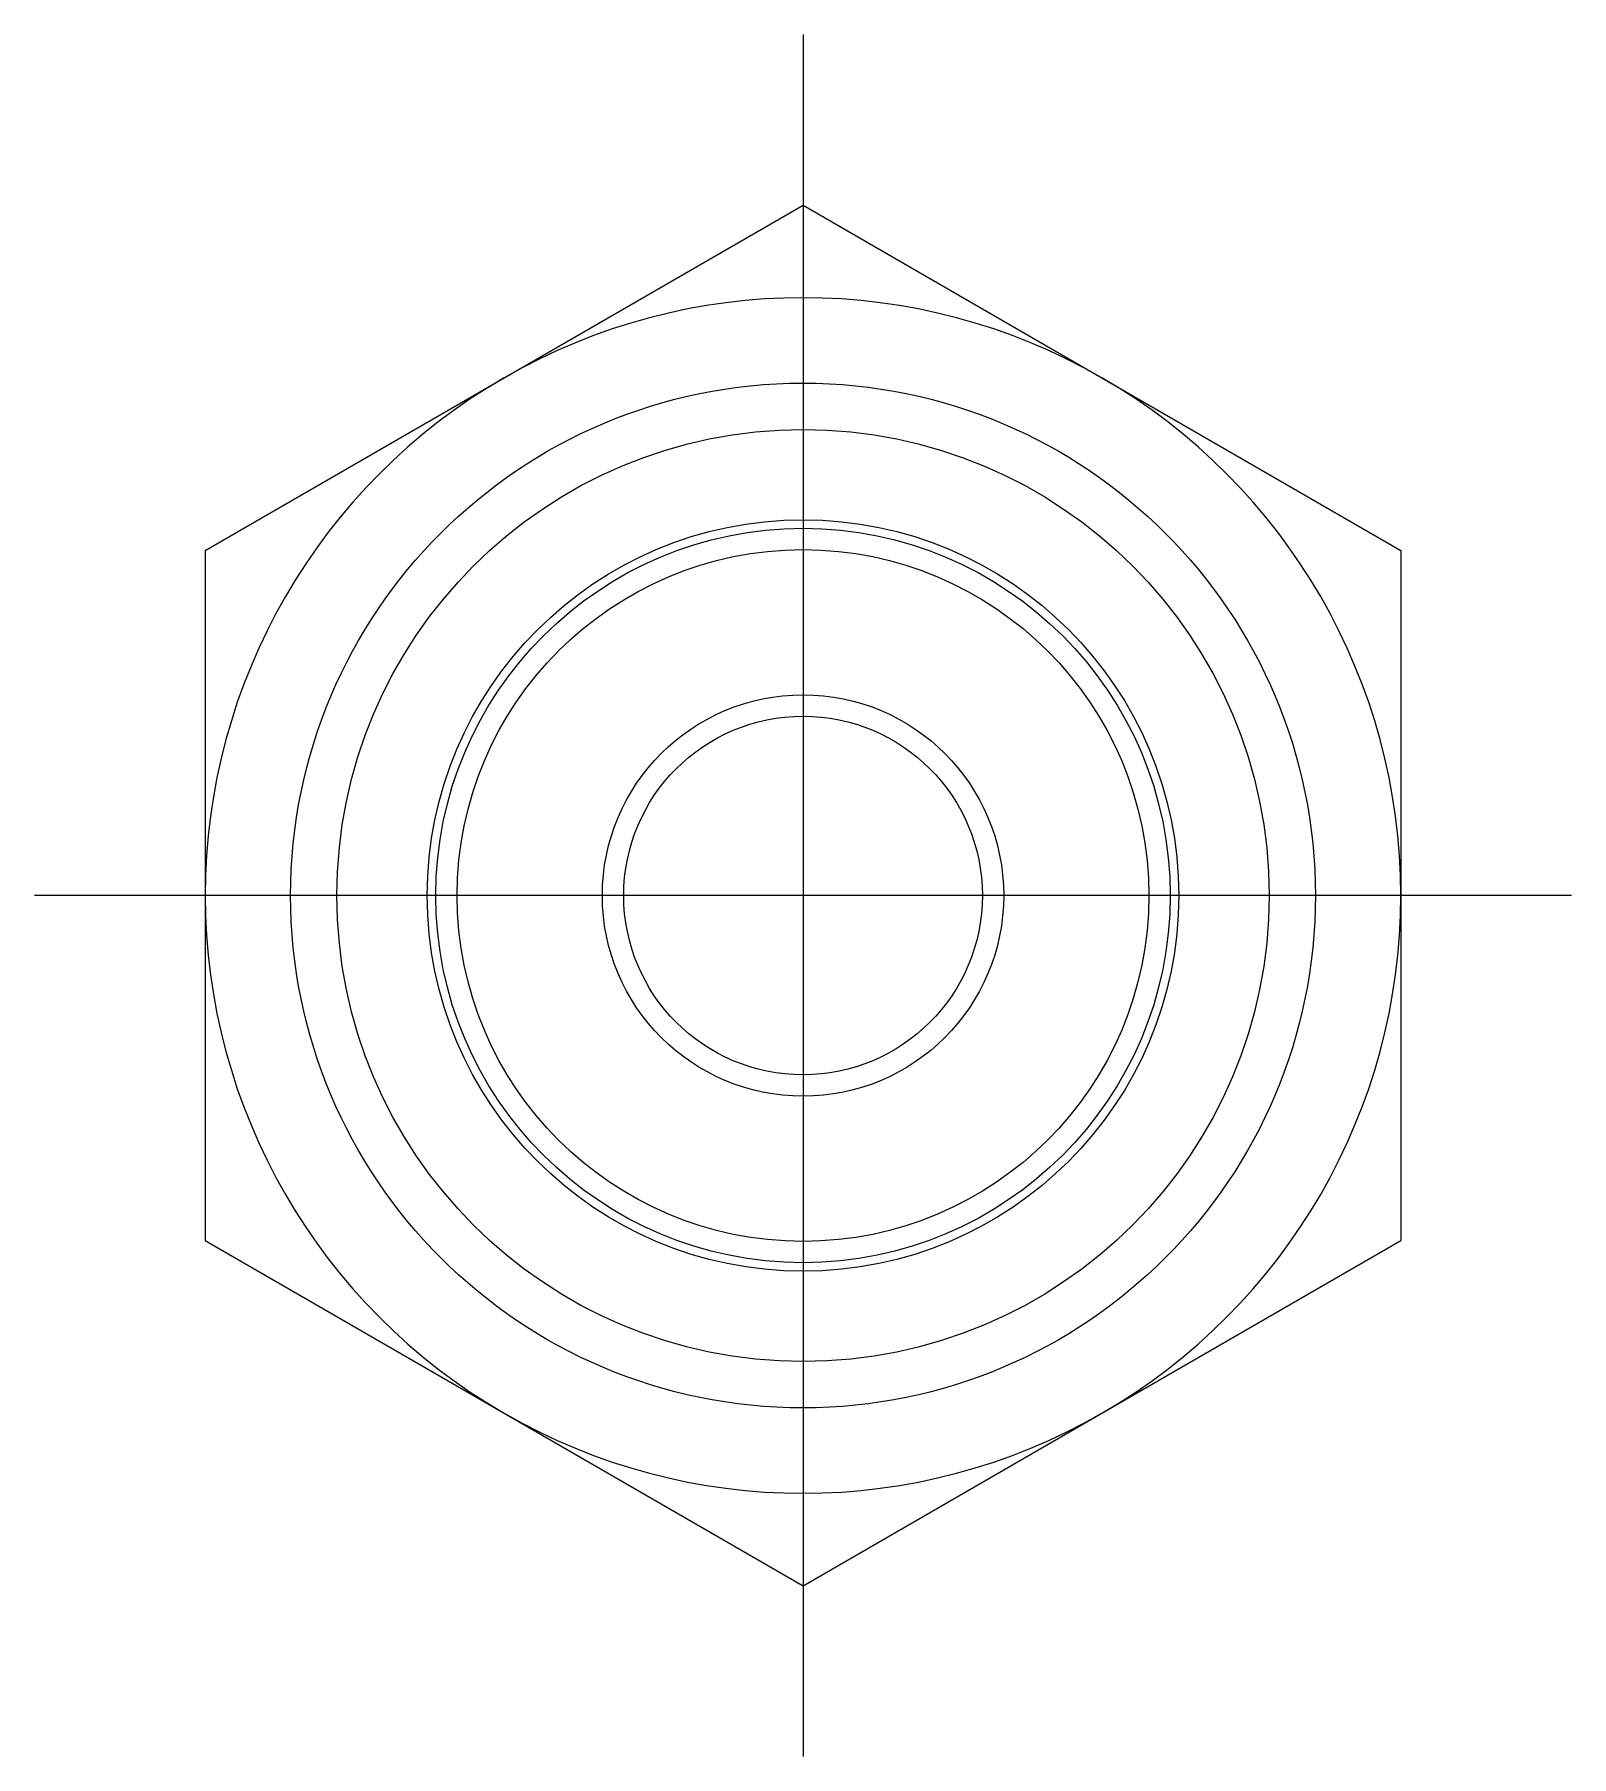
# Model space of a CAD drawing. Extents: x -3.1 to 61, y -28.5 to 10.1.
# Drawn here: x 42.98 to 60.98, y -10.08 to 10.08 of the extents above; entities that cross this region are included whole.
import ezdxf

# ---------------------------------------------------------------- set-up
doc = ezdxf.new("R2010")
doc.units = 0
doc.linetypes.add('CENTER', pattern=[50.8, 31.75, -6.35, 6.35, -6.35])
doc.layers.get('0').update_dxf_attribs({"linetype": 'CONTINUOUS'})
doc.layers.add('CENTER', color=1, linetype='CENTER')

msp = doc.modelspace()

# ---------------------------------------------------------------- linework, layer by layer
at = {"color": 7, "linetype": 'CONTINUOUS'}
for p, q in [((48.485, 6.062), (51.985, 8.083)), ((48.485, 6.062), (51.985, 8.083)), ((51.985, 8.083), (55.485, 6.062)), ((51.985, 8.083), (55.485, 6.062)), ((44.985, 4.041), (48.485, 6.062)), ((44.985, 4.041), (48.485, 6.062)), ((55.485, 6.062), (58.985, 4.041)), ((55.485, 6.062), (58.985, 4.041)), ((44.985, 4.041), (44.985, 0)), ((44.985, 4.041), (44.985, 0)), ((58.985, 4.041), (58.985, 0)), ((58.985, 4.041), (58.985, 0)), ((44.985, 0), (44.985, -4.041)), ((44.985, 0), (44.985, -4.041)), ((58.985, 0), (58.985, -4.041)), ((58.985, 0), (58.985, -4.041)), ((44.985, -4.041), (48.485, -6.062)), ((44.985, -4.041), (48.485, -6.062)), ((55.485, -6.062), (58.985, -4.041)), ((55.485, -6.062), (58.985, -4.041)), ((48.485, -6.062), (51.985, -8.083)), ((48.485, -6.062), (51.985, -8.083)), ((51.985, -8.083), (55.485, -6.062)), ((51.985, -8.083), (55.485, -6.062))]:
    msp.add_line(p, q, dxfattribs=at)
for radius in [6, 4.4, 4.3, 4.05, 2.35, 2.1]:
    msp.add_circle((51.985, 0), radius, dxfattribs=at)
at = {"color": 3, "linetype": 'CONTINUOUS'}
msp.add_circle((51.985, 0), 5.458, dxfattribs=at)
at = {"color": 7, "linetype": 'CONTINUOUS'}
for start, end in [(60, 120), (120, 180), (0, 60), (180, 240), (300, 0), (240, 300)]:
    msp.add_arc((51.985, 0), 7, start, end, dxfattribs=at)
at = {"layer": 'CENTER', "color": 1, "linetype": 'CENTER'}
for p, q in [((51.985, 10.083), (51.985, -10.083)), ((60.985, 0), (42.985, 0))]:
    msp.add_line(p, q, dxfattribs=at)

doc.saveas('drawing.dxf')
